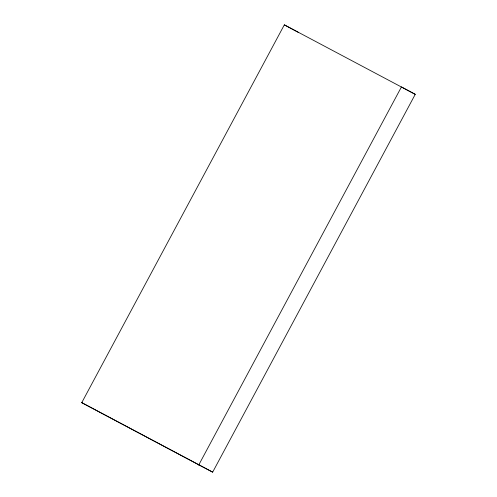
<?xml version="1.0" encoding="UTF-8"?>
<svg xmlns="http://www.w3.org/2000/svg" width="497" height="497" viewBox="0 0 497 497"><rect width="100%" height="100%" fill="white"/><g stroke="black" fill="none" stroke-linecap="round" stroke-linejoin="round"><path stroke-width="0.75" d="M81.756 402.657L284.334 24.85L415.243 94.343L212.666 472.15L81.756 402.657L212.666 472.15M198.645 465.161L401.446 86.932L415.243 94.343M284.334 24.85L298.132 32.262"/></g></svg>
